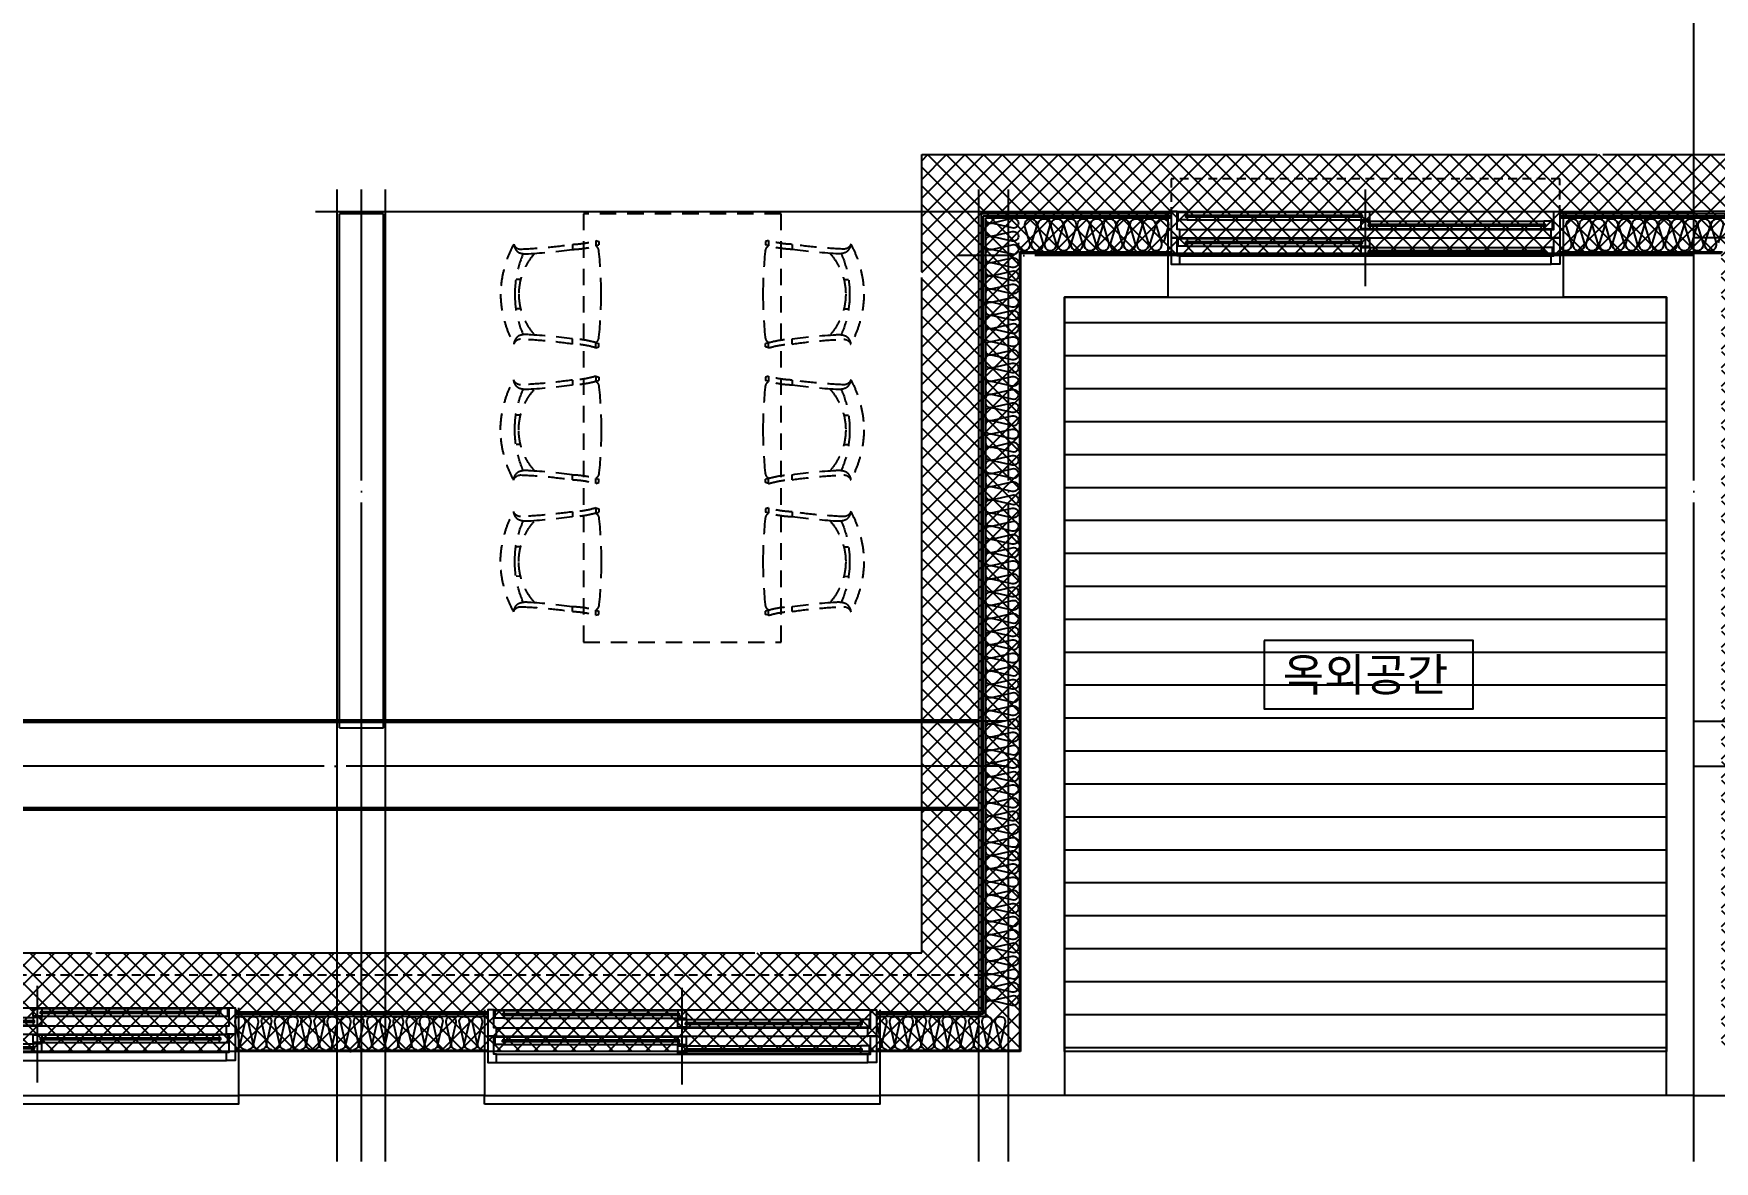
# Model space of a CAD drawing. Header units: millimetres. Extents: x -24416 to 92204, y -190080 to 23760.
# Drawn here: x 62454 to 70105, y -149682 to -144547 of the extents above; entities that cross this region are included whole.
import ezdxf
from ezdxf.enums import TextEntityAlignment as Align
from ezdxf.xclip import XClip

# ---------------------------------------------------------------- set-up
doc = ezdxf.new("R2010")
doc.units = ezdxf.units.MM
doc.header["$LTSCALE"] = 50
doc.header["$XCLIPFRAME"] = 0
for name, pattern in [('AUDIT_D_220706163347-0', [0]), ('CEN', [62, 60, -1, 0, -1]), ('H', [1.3, 0.8, -0.5]), ('HD', [2.5, 1.5, -1]), ('HID', [2.5, 1.5, -1]), ('HIDDEN', [2, 1, -1])]:
    doc.linetypes.add(name, pattern=pattern)
for name, color, linetype, plot in [('AA-CEN', 1, 'CEN', False), ('Defpoint', 135, 'Continuous', False), ('MC', 135, 'Continuous', False)]:
    doc.layers.add(name, color=color, linetype=linetype, plot=plot)
for name, color, linetype in [('AA-단열-바닥-욕실', 30, 'Continuous'), ('CEN_CON', 1, 'CEN'), ('CEN_WALL', 12, 'CEN'), ('CONC', 2, 'Continuous'), ('dan1', 7, 'HID'), ('ELE3_CON', 7, 'Continuous'), ('ELE4', 4, 'Continuous'), ('FUR_가구', 8, 'HD'), ('HAT', 9, 'Continuous'), ('INS', 252, 'Continuous'), ('INSUL', 8, 'Continuous'), ('WAL_DRY', 7, 'Continuous'), ('WIN', 4, 'Continuous'), ('X - 단위세대$0$ETC', 6, 'Continuous'), ('실명', 3, 'AUDIT_D_220706163347-0'), ('실명박스', 7, 'AUDIT_D_220706163347-0'), ('커튼박스', 6, 'Continuous'), ('확장', 8, 'HIDDEN')]:
    doc.layers.add(name, color=color, linetype=linetype)
doc.styles.add('HAUD01', font='Dotum.ttf')

# ---------------------------------------------------------------- blocks, each defined once
blk = doc.blocks.new('WIN_이중창_1800')
at = {"layer": 'Defpoint'}
for p, q in [((-15, 240), (-15, 0)), ((1785, 240), (1785, 0))]:
    blk.add_line(p, q, dxfattribs=at)
at = {"layer": 'WIN'}
blk.add_line((885, -100), (885, 340), dxfattribs=at)
at = {"layer": 'WIN', "color": 8}
for p, q in [((1742, 240), (28, 240)), ((1697, 237), (905, 237)), ((1730, 158), (40, 158)), ((865, 196), (73, 196)), ((865, 161), (73, 161)), ((1697, 202), (905, 202)), ((1730, 120), (40, 120)), ((1697, 117), (905, 117)), ((1697, 82), (905, 82)), ((1730, 38), (40, 38)), ((1730, 0), (40, 0)), ((865, 76), (73, 76)), ((865, 41), (73, 41))]:
    blk.add_line(p, q, dxfattribs=at)
at = {"layer": 'WIN'}
for points in [[(40, 158), (28, 158), (28, 240), (0, 240), (0, 120), (40, 120), (40, 158)], [(905, 216.5), (905, 202), (865, 202), (865, 237), (905, 237), (905, 222.5)], [(1697, 216.5), (1697, 202), (1737, 202), (1737, 237), (1697, 237), (1697, 222.5)], [(1730, 158), (1742, 158), (1742, 240), (1770, 240), (1770, 120), (1730, 120), (1730, 158)], [(73, 175.5), (73, 161), (33, 161), (33, 196), (73, 196), (73, 181.5)], [(872, 181.5), (872, 175.5), (66, 175.5), (66, 181.5), (872, 181.5)], [(865, 175.5), (865, 161), (905, 161), (905, 196), (865, 196), (865, 181.5)], [(1704, 222.5), (1704, 216.5), (898, 216.5), (898, 222.5), (1704, 222.5)], [(40, 38), (28, 38), (28, 120), (0, 120), (0, 0), (40, 0), (40, 38)], [(905, 96.5), (905, 82), (865, 82), (865, 117), (905, 117), (905, 102.5)], [(1704, 102.5), (1704, 96.5), (898, 96.5), (898, 102.5), (1704, 102.5)], [(1697, 96.5), (1697, 82), (1737, 82), (1737, 117), (1697, 117), (1697, 102.5)], [(1730, 38), (1742, 38), (1742, 120), (1770, 120), (1770, 0), (1730, 0), (1730, 38)], [(73, 55.5), (73, 41), (33, 41), (33, 76), (73, 76), (73, 61.5)], [(872, 61.5), (872, 55.5), (66, 55.5), (66, 61.5), (872, 61.5)], [(865, 55.5), (865, 41), (905, 41), (905, 76), (865, 76), (865, 61.5)]]:
    blk.add_lwpolyline(points, dxfattribs=at)
blk = doc.blocks.new('WIN_이중창_3600')
at = {"layer": 'Defpoint'}
for p, q in [((-15, 240), (-15, 0)), ((3585, 240), (3585, 0))]:
    blk.add_line(p, q, dxfattribs=at)
at = {"layer": 'WIN'}
for p, q in [((900, -100), (900, 340)), ((2670, -100), (2670, 340))]:
    blk.add_line(p, q, dxfattribs=at)
at = {"layer": 'WIN', "color": 8}
for p, q in [((3542, 240), (28, 240)), ((880, 237), (73, 237)), ((3497, 237), (2690, 237)), ((3530, 158), (40, 158)), ((880, 202), (73, 202)), ((2650, 196), (920, 196)), ((2650, 161), (920, 161)), ((3497, 202), (2690, 202)), ((3530, 120), (40, 120)), ((880, 117), (73, 117)), ((880, 82), (73, 82)), ((3497, 117), (2690, 117)), ((3497, 82), (2690, 82)), ((3530, 38), (40, 38)), ((3530, 0), (40, 0)), ((2650, 76), (920, 76)), ((2650, 41), (920, 41))]:
    blk.add_line(p, q, dxfattribs=at)
at = {"layer": 'WIN'}
for points in [[(40, 158), (28, 158), (28, 240), (0, 240), (0, 120), (40, 120), (40, 158)], [(73, 216.5), (73, 202), (33, 202), (33, 237), (73, 237), (73, 222.5)], [(880, 216.5), (880, 202), (920, 202), (920, 237), (880, 237), (880, 222.5)], [(2690, 216.5), (2690, 202), (2650, 202), (2650, 237), (2690, 237), (2690, 222.5)], [(3497, 216.5), (3497, 202), (3537, 202), (3537, 237), (3497, 237), (3497, 222.5)], [(3530, 158), (3542, 158), (3542, 240), (3570, 240), (3570, 120), (3530, 120), (3530, 158)], [(887, 222.5), (887, 216.5), (66, 216.5), (66, 222.5), (887, 222.5)], [(920, 175.5), (920, 161), (880, 161), (880, 196), (920, 196), (920, 181.5)], [(2657, 181.5), (2657, 175.5), (913, 175.5), (913, 181.5), (2657, 181.5)], [(2650, 175.5), (2650, 161), (2690, 161), (2690, 196), (2650, 196), (2650, 181.5)], [(3504, 222.5), (3504, 216.5), (2683, 216.5), (2683, 222.5), (3504, 222.5)], [(40, 38), (28, 38), (28, 120), (0, 120), (0, 0), (40, 0), (40, 38)], [(73, 96.5), (73, 82), (33, 82), (33, 117), (73, 117), (73, 102.5)], [(887, 102.5), (887, 96.5), (66, 96.5), (66, 102.5), (887, 102.5)], [(880, 96.5), (880, 82), (920, 82), (920, 117), (880, 117), (880, 102.5)], [(2690, 96.5), (2690, 82), (2650, 82), (2650, 117), (2690, 117), (2690, 102.5)], [(3504, 102.5), (3504, 96.5), (2683, 96.5), (2683, 102.5), (3504, 102.5)], [(3497, 96.5), (3497, 82), (3537, 82), (3537, 117), (3497, 117), (3497, 102.5)], [(3530, 38), (3542, 38), (3542, 120), (3570, 120), (3570, 0), (3530, 0), (3530, 38)], [(920, 55.5), (920, 41), (880, 41), (880, 76), (920, 76), (920, 61.5)], [(2657, 61.5), (2657, 55.5), (913, 55.5), (913, 61.5), (2657, 61.5)], [(2650, 55.5), (2650, 41), (2690, 41), (2690, 76), (2650, 76), (2650, 61.5)]]:
    blk.add_lwpolyline(points, dxfattribs=at)
blk = doc.blocks.new('식탁-1950x900')
at = {"layer": 'FUR_가구'}
for p, q in [((-500.1, -139.2), (-499.9, -162.1)), ((-393, -121.6), (-379.1, -126)), ((-393, -121.6), (-392.7, -145.4)), ((-392.7, -144.6), (-379.3, -141)), ((-379.1, -126), (-379.3, -141)), ((393, -121.6), (379.1, -126)), ((379.1, -126), (379.3, -141)), ((392.7, -144.6), (379.3, -141)), ((393, -121.6), (392.7, -145.4)), ((500.1, -139.2), (499.9, -162.1)), ((-735.6, -299), (-756.6, -299.2)), ((735.6, -299), (756.6, -299.2)), ((-735.6, -433.1), (-756.6, -432.9)), ((735.6, -433.1), (756.6, -432.9)), ((-500.1, -592.9), (-499.9, -570)), ((-393, -610.5), (-392.7, -586.7)), ((-393, -610.5), (-379.1, -606.2)), ((-392.7, -587.5), (-379.3, -591.1)), ((-379.1, -606.2), (-379.3, -591.1)), ((379.1, -606.2), (379.3, -591.1)), ((393, -610.5), (379.1, -606.2)), ((392.7, -587.5), (379.3, -591.1)), ((393, -610.5), (392.7, -586.7)), ((500.1, -592.9), (499.9, -570)), ((-500.1, -757.1), (-499.9, -780)), ((-393, -739.5), (-379.1, -743.8)), ((-393, -739.5), (-392.7, -763.3)), ((-392.7, -762.5), (-379.3, -758.9)), ((-379.1, -743.8), (-379.3, -758.9)), ((393, -739.5), (379.1, -743.8)), ((379.1, -743.8), (379.3, -758.9)), ((392.7, -762.5), (379.3, -758.9)), ((393, -739.5), (392.7, -763.3)), ((500.1, -757.1), (499.9, -780)), ((-735.6, -916.9), (-756.6, -917.1)), ((735.6, -916.9), (756.6, -917.1)), ((-735.6, -1051), (-756.6, -1050.8)), ((735.6, -1051), (756.6, -1050.8)), ((-500.1, -1210.8), (-499.9, -1187.9)), ((-393, -1228.4), (-392.7, -1204.6)), ((-393, -1228.4), (-379.1, -1224)), ((-392.7, -1205.4), (-379.3, -1209)), ((-379.1, -1224), (-379.3, -1209)), ((379.1, -1224), (379.3, -1209)), ((393, -1228.4), (379.1, -1224)), ((392.7, -1205.4), (379.3, -1209)), ((393, -1228.4), (392.7, -1204.6)), ((500.1, -1210.8), (499.9, -1187.9)), ((-500.1, -1357.1), (-499.9, -1380)), ((-393, -1339.5), (-379.1, -1343.8)), ((-393, -1339.5), (-392.7, -1363.3)), ((-392.7, -1362.5), (-379.3, -1358.9)), ((-379.1, -1343.8), (-379.3, -1358.9)), ((393, -1339.5), (379.1, -1343.8)), ((379.1, -1343.8), (379.3, -1358.9)), ((392.7, -1362.5), (379.3, -1358.9)), ((393, -1339.5), (392.7, -1363.3)), ((500.1, -1357.1), (499.9, -1380)), ((-735.6, -1516.9), (-756.6, -1517.1)), ((735.6, -1516.9), (756.6, -1517.1)), ((-735.6, -1651), (-756.6, -1650.8)), ((735.6, -1651), (756.6, -1650.8)), ((-500.1, -1810.8), (-499.9, -1787.9)), ((-393, -1828.4), (-392.7, -1804.6)), ((-393, -1828.4), (-379.1, -1824)), ((-392.7, -1805.4), (-379.3, -1809)), ((-379.1, -1824), (-379.3, -1809)), ((379.1, -1824), (379.3, -1809)), ((393, -1828.4), (379.1, -1824)), ((392.7, -1805.4), (379.3, -1809)), ((393, -1828.4), (392.7, -1804.6)), ((500.1, -1810.8), (499.9, -1787.9))]:
    blk.add_line(p, q, dxfattribs=at)
blk.add_lwpolyline([(-450, 0), (450, 0), (450, -1950), (-450, -1950)], close=True, dxfattribs=at)
for centre, radius, start, end in [((-324.7, -376.8), 502.7, 151.61301, 178.77221), ((-735.8, -128.1), 32.7, 197.29847, 270.53959), ((-715.5, -133.6), 51.6, 184.73657, 233.96327), ((-839.2, 2261.8), 2424.8, 272.45149, 278.03657), ((-510.6, 259.9), 399.2, 271.50557, 287.13357), ((-510.6, 259.9), 422.1, 271.45157, 286.22903), ((-411.8, -172), 32.7, 1.98952, 54.31967), ((-301.1, -364.6), 460.9, 156.58558, 180.17751), ((-711.1, -94), 88.5, 246.80527, 277.25757), ((-464.2, -367.5), 279.9, 137.91521, 179.69623), ((-839.2, 2261.8), 2447.5, 273.26257, 277.96657), ((-2602.4, -386.7), 2233.9, 0.5286, 5.54351), ((-324.7, -355.3), 502.7, 181.22779, 208.38699), ((-301.1, -367.5), 460.9, 179.82249, 203.41442), ((-464.2, -364.6), 279.9, 180.30377, 222.08479), ((-2602.4, -345.5), 2233.9, 354.45649, 359.4714), ((-735.8, -604), 32.7, 89.46041, 162.70153), ((-715.5, -598.6), 51.6, 126.03673, 175.26343), ((-711.1, -638.2), 88.5, 82.74243, 113.19473), ((-839.2, -2993.9), 2424.8, 81.96343, 87.54851), ((-839.2, -2993.9), 2447.5, 82.03343, 86.73743), ((-510.6, -992), 399.2, 72.86643, 88.49443), ((-510.6, -992), 422.1, 73.77097, 88.54843), ((-411.8, -560.1), 32.7, 305.68033, 358.01048), ((-324.7, -994.7), 502.7, 151.61301, 178.77221), ((-735.8, -746), 32.7, 197.29847, 270.53959), ((-715.5, -751.4), 51.6, 184.73657, 233.96327), ((-839.2, 1643.9), 2424.8, 272.45149, 278.03657), ((-510.6, -358), 399.2, 271.50557, 287.13357), ((-510.6, -358), 422.1, 271.45157, 286.22903), ((-411.8, -789.9), 32.7, 1.98952, 54.31967), ((-301.1, -982.5), 460.9, 156.58558, 180.17751), ((-711.1, -711.8), 88.5, 246.80527, 277.25757), ((-464.2, -985.4), 279.9, 137.91521, 179.69623), ((-839.2, 1643.9), 2447.5, 273.26257, 277.96657), ((-2602.4, -1004.5), 2233.9, 0.5286, 5.54351), ((-324.7, -973.2), 502.7, 181.22779, 208.38699), ((-301.1, -985.4), 460.9, 179.82249, 203.41442), ((-464.2, -982.5), 279.9, 180.30377, 222.08479), ((-2602.4, -963.3), 2233.9, 354.45649, 359.4714), ((-735.8, -1221.9), 32.7, 89.46041, 162.70153), ((-715.5, -1216.4), 51.6, 126.03673, 175.26343), ((-711.1, -1256), 88.5, 82.74243, 113.19473), ((-839.2, -3611.8), 2424.8, 81.96343, 87.54851), ((-839.2, -3611.8), 2447.5, 82.03343, 86.73743), ((-510.6, -1609.9), 399.2, 72.86643, 88.49443), ((-510.6, -1609.9), 422.1, 73.77097, 88.54843), ((-411.8, -1178), 32.7, 305.68033, 358.01048), ((-324.7, -1594.7), 502.7, 151.61301, 178.77221), ((-735.8, -1346), 32.7, 197.29847, 270.53959), ((-715.5, -1351.4), 51.6, 184.73657, 233.96327), ((-839.2, 1043.9), 2424.8, 272.45149, 278.03657), ((-510.6, -958), 399.2, 271.50557, 287.13357), ((-510.6, -958), 422.1, 271.45157, 286.22903), ((-411.8, -1389.9), 32.7, 1.98952, 54.31967), ((-301.1, -1582.5), 460.9, 156.58558, 180.17751), ((-711.1, -1311.8), 88.5, 246.80527, 277.25757), ((-464.2, -1585.4), 279.9, 137.91521, 179.69623), ((-839.2, 1043.9), 2447.5, 273.26257, 277.96657), ((-2602.4, -1604.5), 2233.9, 0.5286, 5.54351), ((-324.7, -1573.2), 502.7, 181.22779, 208.38699), ((-301.1, -1585.4), 460.9, 179.82249, 203.41442), ((-464.2, -1582.5), 279.9, 180.30377, 222.08479), ((-2602.4, -1563.3), 2233.9, 354.45649, 359.4714), ((-735.8, -1821.9), 32.7, 89.46041, 162.70153), ((-715.5, -1816.4), 51.6, 126.03673, 175.26343), ((-711.1, -1856), 88.5, 82.74243, 113.19473), ((-839.2, -4211.8), 2424.8, 81.96343, 87.54851), ((-839.2, -4211.8), 2447.5, 82.03343, 86.73743), ((-510.6, -2209.9), 399.2, 72.86643, 88.49443), ((-510.6, -2209.9), 422.1, 73.77097, 88.54843), ((-411.8, -1778), 32.7, 305.68033, 358.01048)]:
    blk.add_arc(centre, radius, start, end, dxfattribs=at)
at = {"layer": 'FUR_가구', "extrusion": (0, 0, -1)}
for centre, major_axis, start_param, end_param in [((411.8, -172), (-23.1, 23.1), 5.532511, 6.445844), ((510.6, 259.9), (-418.1, 57.7), 4.600712, 4.858628), ((510.6, 259.9), (-391.6, 77.3), 4.543868, 4.816628), ((839.2, 2261.8), (308.9, 2405.1), 3.056625, 3.154103), ((735.8, -128.1), (-23.1, 23.1), 2.65811, 3.936408), ((715.5, -133.6), (-36.5, 36.5), 2.438863, 3.298031), ((324.7, -376.8), (355.5, 355.5), 0.289952, 0.763969), ((2602.4, -386.7), (-1579.6, 1579.6), 5.507013, 5.59454), ((839.2, 2261.8), (261.2, 2433.5), 3.0916, 3.173701), ((464.2, -367.5), (197.9, 197.9), 0.05088, 0.780096), ((711.1, -94), (-62.6, 62.6), 3.522166, 4.053659), ((301.1, -364.6), (447.5, 110.4), -0.166893, 0.244864), ((2602.4, -345.5), (-114, 2231), 4.666674, 4.7542), ((464.2, -364.6), (197.9, 197.9), 0.7907, 1.519916), ((301.1, -367.5), (-450.7, 96.7), 2.927084, 3.338841), ((324.7, -355.3), (-355.5, 355.5), 2.377624, 2.851641), ((411.8, -560.1), (-23.1, 23.1), 4.54973, 5.463063), ((510.6, -992), (410.7, 97.2), 4.661547, 4.919462), ((510.6, -992), (392, 75.2), 4.602977, 4.875737), ((839.2, -2993.9), (-321.8, 2426.3), -0.007165, 0.074936), ((839.2, -2993.9), (-242.6, 2412.6), -0.040038, 0.05744), ((711.1, -638.2), (62.6, 62.6), -0.912067, -0.380574), ((735.8, -604), (23.1, 23.1), -0.794816, 0.483483), ((715.5, -598.6), (-36.5, 36.5), 1.414358, 2.273526)]:
    blk.add_ellipse(centre, major_axis=major_axis, ratio=1, start_param=start_param, end_param=end_param, dxfattribs=at)
at = {"layer": 'FUR_가구'}
for centre, major_axis, start_param, end_param in [((411.8, -789.9), (23.1, 23.1), 1.408137, 2.321471), ((510.6, -358), (-410.7, 97.2), 1.519954, 1.777869), ((510.6, -358), (-392, 75.2), 1.461384, 1.734144), ((839.2, 1643.9), (242.6, 2412.6), 3.101555, 3.199033), ((735.8, -746), (-23.1, 23.1), 2.346777, 3.625076), ((715.5, -751.4), (36.5, 36.5), 4.55595, 5.415118), ((324.7, -994.7), (355.5, 355.5), 5.519216, 5.993234), ((2602.4, -1004.5), (114, 2231), 1.525081, 1.612608), ((839.2, 1643.9), (321.8, 2426.3), 3.134428, 3.216528), ((464.2, -985.4), (-197.9, 197.9), 3.932293, 4.661509), ((711.1, -711.8), (-62.6, 62.6), 2.229526, 2.761019), ((301.1, -982.5), (450.7, 96.7), -0.214508, 0.197248), ((2602.4, -963.3), (1579.6, 1579.6), 2.36542, 2.452947), ((464.2, -982.5), (-197.9, 197.9), 3.192473, 3.921689), ((301.1, -985.4), (-447.5, 110.4), 2.9747, 3.386457), ((324.7, -973.2), (-355.5, 355.5), 3.431544, 3.905562), ((411.8, -1178), (23.1, 23.1), 2.390918, 3.304252), ((510.6, -1609.9), (418.1, 57.7), 1.45912, 1.717035), ((510.6, -1609.9), (391.6, 77.3), 1.402276, 1.675036), ((839.2, -3611.8), (-261.2, 2433.5), -0.049992, 0.032108), ((839.2, -3611.8), (-308.9, 2405.1), -0.084967, 0.012511), ((711.1, -1256), (62.6, 62.6), 0.380574, 0.912067), ((735.8, -1221.9), (23.1, 23.1), 5.799702, 7.078001), ((715.5, -1216.4), (36.5, 36.5), 5.580456, 6.439624), ((411.8, -1389.9), (23.1, 23.1), 1.408137, 2.321471), ((510.6, -958), (-410.7, 97.2), 1.519954, 1.777869), ((510.6, -958), (-392, 75.2), 1.461384, 1.734144), ((839.2, 1043.9), (242.6, 2412.6), 3.101555, 3.199033), ((735.8, -1346), (-23.1, 23.1), 2.346777, 3.625076), ((715.5, -1351.4), (36.5, 36.5), 4.55595, 5.415118), ((324.7, -1594.7), (355.5, 355.5), 5.519216, 5.993234), ((2602.4, -1604.5), (114, 2231), 1.525081, 1.612608), ((839.2, 1043.9), (321.8, 2426.3), 3.134428, 3.216528), ((464.2, -1585.4), (-197.9, 197.9), 3.932293, 4.661509), ((711.1, -1311.8), (-62.6, 62.6), 2.229526, 2.761019), ((301.1, -1582.5), (450.7, 96.7), -0.214508, 0.197248), ((2602.4, -1563.3), (1579.6, 1579.6), 2.36542, 2.452947), ((464.2, -1582.5), (-197.9, 197.9), 3.192473, 3.921689), ((301.1, -1585.4), (-447.5, 110.4), 2.9747, 3.386457), ((324.7, -1573.2), (-355.5, 355.5), 3.431544, 3.905562), ((411.8, -1778), (23.1, 23.1), 2.390918, 3.304252), ((510.6, -2209.9), (418.1, 57.7), 1.45912, 1.717035), ((510.6, -2209.9), (391.6, 77.3), 1.402276, 1.675036), ((839.2, -4211.8), (-261.2, 2433.5), -0.049992, 0.032108), ((839.2, -4211.8), (-308.9, 2405.1), -0.084967, 0.012511), ((711.1, -1856), (62.6, 62.6), 0.380574, 0.912067), ((735.8, -1821.9), (23.1, 23.1), 5.799702, 7.078001), ((715.5, -1816.4), (36.5, 36.5), 5.580456, 6.439624)]:
    blk.add_ellipse(centre, major_axis=major_axis, ratio=1, start_param=start_param, end_param=end_param, dxfattribs=at)
blk = doc.blocks.new('insul1')
blk.add_lwpolyline([(0, 0, 0.480617), (0.146, 0.183), (0.004, 0.817, -1.249969), (0.296, 0.817), (0.154, 0.183, 0.480617), (0.3, 0, 0.480617)], format="xyb")
blk = doc.blocks.new('DongSinsul_1')
at = {"layer": 'INSUL'}
blk.add_lwpolyline([(0, 0.25, 1.34403), (0.35, 0.25), (0.2, 0.75, -1.34403), (0.55, 0.75), (0.4, 0.25)], format="xyb", dxfattribs=at)
blk = doc.blocks.new('U-131A(확장)2', base_point=(284085.3, -82263.2))
at = {"layer": 'HAT', "ltscale": 100}
h = blk.add_hatch(dxfattribs=at)
h.set_pattern_fill('_USER', color=8, scale=150, pattern_type=0)
h.set_pattern_definition([(0, (296736.33, -82263.16), (0, 150), [])])
h.paths.add_polyline_path([(298895.3, -82063.2), (296155.3, -82063.2), (296155.3, -78628.2), (298895.3, -78628.2)])
at = {"layer": 'CEN_CON'}
for p, q in [((299020.3, -82563.2), (299020.3, -74888.2)), ((299020.3, -82563.2), (299020.3, -74888.2)), ((292955.3, -82563.2), (292955.3, -78138.2)), ((299020.3, -82263.2), (314255.3, -82263.2))]:
    blk.add_line(p, q, dxfattribs=at)
at = {"layer": 'CEN_WALL'}
for p, q in [((295900.3, -82563.2), (295900.3, -78138.2)), ((299020.3, -78438.2), (295665.3, -78438.2)), ((295885.3, -80763.2), (288025.3, -80763.2)), ((299020.3, -80763.2), (314255.3, -80763.2))]:
    blk.add_line(p, q, dxfattribs=at)
at = {"layer": 'CONC'}
for p, q in [((292855.3, -80588.2), (292855.3, -78248.2)), ((293055.3, -78248.2), (292855.3, -78248.2)), ((293055.3, -80588.2), (293055.3, -78248.2)), ((295955.3, -78428.2), (295955.3, -82063.2)), ((296625.3, -78428.2), (295955.3, -78428.2)), ((296625.3, -78428.2), (296625.3, -78628.2)), ((299145.3, -78428.2), (298425.3, -78428.2)), ((298425.3, -78428.2), (298425.3, -78628.2)), ((296155.3, -78628.2, 0), (296155.3, -82263.2, 0)), ((296625.3, -78628.2), (296155.3, -78628.2)), ((298895.3, -78628.2), (298425.3, -78628.2)), ((298895.3, -82263.2), (298895.3, -78628.2)), ((292855.3, -80588.2), (293055.3, -80588.2)), ((293515.3, -82063.2), (292395.3, -82063.2)), ((292395.3, -82063.2), (292395.3, -82263.2)), ((293515.3, -82063.2), (293515.3, -82263.2)), ((295955.3, -82063.2), (295315.3, -82063.2)), ((295315.3, -82063.2), (295315.3, -82263.2)), ((293515.3, -82263.2), (292395.3, -82263.2)), ((296155.3, -82263.2, 0), (295315.3, -82263.2)), ((299020.3, -82263.2), (298895.3, -82263.2)), ((299020.3, -82263.2), (299755.3, -82263.2))]:
    blk.add_line(p, q, dxfattribs=at)
at = {"layer": 'dan1'}
blk.add_lwpolyline([(288335.3, -80123.2), (288645.3, -80123.2), (288645.3, -81613.2), (295505.3, -81613.2), (295505.3, -77978.2), (299595.3, -77978.2), (299595.3, -81613.2), (309255.3, -81613.2), (309255.3, -73508.2), (308590.3, -73508.2), (308590.3, -72578.2), (305795.3, -72578.2), (305795.4, -75688.2), (305485.3, -75688.2)], dxfattribs=at)
at = {"layer": 'ELE3_CON'}
for p, q in [((298895.3, -82063.2), (296155.3, -82063.2, 0)), ((288795.3, -82263.2), (292395.3, -82263.2)), ((293515.3, -82263.2), (295315.3, -82263.2)), ((298895.3, -82263.2), (296155.3, -82263.2, 0))]:
    blk.add_line(p, q, dxfattribs=at)
at = {"layer": 'ELE4'}
blk.add_line((296625.3, -78628.2), (298425.3, -78628.2), dxfattribs=at)
at = {"layer": 'HAT', "color": 8, "ltscale": 100}
blk.add_lwpolyline([(298895.3, -82063.2), (296155.3, -82063.2), (296155.3, -78628.2), (298895.3, -78628.2)], close=True, dxfattribs=at)
at = {"layer": 'INS'}
for p, q in [((295795.3, -78268.2), (295795.3, -81903.2)), ((296640.3, -78268.2), (295795.3, -78268.2)), ((299305.3, -78268.2), (298410.3, -78268.2)), ((295950.3, -78423.2), (295950.3, -82058.2)), ((296640.3, -78423.2), (295950.3, -78423.2)), ((299150.3, -78423.2), (298410.3, -78423.2)), ((293530.3, -81903.2), (292380.3, -81903.2)), ((295795.3, -81903.2), (295300.3, -81903.2)), ((293530.3, -82058.2), (292380.3, -82058.2)), ((295950.3, -82058.2), (295300.3, -82058.2))]:
    blk.add_line(p, q, dxfattribs=at)
at = {"layer": 'MC'}
for p, q in [((292845.3, -82563.2), (292845.3, -78138.2)), ((293065.3, -82563.2), (293065.3, -78138.2)), ((295765.3, -82563.2), (295765.3, -78138.2)), ((292745.3, -78238.2), (299020.3, -78238.2)), ((314255.3, -78238.2), (299020.3, -78238.2)), ((314255.3, -78358.2), (299020.3, -78358.2)), ((295885.3, -80558.2), (288025.3, -80558.2)), ((299020.3, -80558.2), (314255.3, -80558.2))]:
    blk.add_line(p, q, dxfattribs=at)
at = {"layer": 'WAL_DRY'}
for p, q in [((295775.3, -78248.2), (295775.3, -81883.2)), ((296640.3, -78248.2), (295775.3, -78248.2)), ((296640.3, -78258.2), (295785.3, -78258.2)), ((295785.3, -78258.2), (295785.3, -81893.2)), ((299325.3, -78248.2), (298410.3, -78248.2)), ((299315.3, -78258.2), (298410.3, -78258.2)), ((293530.3, -81883.2), (292380.3, -81883.2)), ((293530.3, -81893.2), (292380.3, -81893.2)), ((295775.3, -81883.2), (295300.3, -81883.2)), ((295785.3, -81893.2), (295300.3, -81893.2))]:
    blk.add_line(p, q, dxfattribs=at)
at = {"layer": 'X - 단위세대$0$ETC'}
for points in [[(288795.3, -82303.2), (288795.3, -82263.2), (292395.3, -82263.2), (292395.3, -82303.2), (288795.3, -82303.2)], [(293515.3, -82303.2), (293515.3, -82263.2), (295315.3, -82263.2), (295315.3, -82303.2), (293515.3, -82303.2)]]:
    blk.add_lwpolyline(points, dxfattribs=at)
at = {"layer": '커튼박스', "linetype": 'H'}
blk.add_line((288335.3, -81714.2), (295775.3, -81714.2), dxfattribs=at)
blk.add_lwpolyline([(298410.3, -78248.2), (298410.3, -78088.2), (296640.3, -78088.2), (296640.3, -78248.2)], dxfattribs=at)
at = {"layer": '확장', "ltscale": 0.5, "const_width": 20, "flags": 128}
for points in [[(288335.3, -80558.2), (295765.3, -80558.2)], [(288335.3, -80958.2), (295765.3, -80958.2)]]:
    blk.add_lwpolyline(points, dxfattribs=at)
at = {"layer": 'FUR_가구', "xscale": -1}
blk.add_blockref('식탁-1950x900', (294415.3, -78248.2), dxfattribs=at)
at = {"layer": 'INS', "xscale": 150, "yscale": 150, "zscale": 150, "rotation": 270, "row_count": 1, "column_count": 60, "row_spacing": 0, "column_spacing": 60}
blk.add_blockref('insul1', (295795.3, -78268.2), dxfattribs=at)
at = {"layer": 'INS', "xscale": 150, "yscale": 150, "zscale": 150, "row_count": 1, "row_spacing": 0, "column_spacing": 60}
for p, column_count in [((292380.3, -82053.2), 19), ((295300.3, -82053.2), 10)]:
    blk.add_blockref('insul1', p, dxfattribs=dict(at, column_count=column_count))
at = {"layer": 'INSUL', "xscale": 150, "yscale": 150, "zscale": 150, "row_count": 1, "row_spacing": 1, "column_spacing": 60}
for p, column_count in [((295945.3, -78418.2), 11), ((298410.3, -78418.2), 12)]:
    blk.add_blockref('DongSinsul_1', p, dxfattribs=dict(at, column_count=column_count))
at = {"layer": 'WIN', "xscale": -1}
for name, p in [('WIN_이중창_1800', (298410.3, -78478.2)), ('WIN_이중창_3600', (292380.3, -82104.2)), ('WIN_이중창_1800', (295300.3, -82113.2))]:
    blk.add_blockref(name, p, dxfattribs=at)
blk = doc.blocks.new('A$C415C5DAF')
at = {"layer": '실명박스'}
blk.add_lwpolyline([(55569.9, -165686.8), (55569.9, -165999.3), (56522.5, -165999.3), (56522.5, -165686.8)], close=True, dxfattribs=at)
at = {"layer": '실명', "style": 'HAUD01'}
blk.add_text('옥외공간', height=150, dxfattribs=at).set_placement((56031.5, -165842), align=Align.MIDDLE)
blk = doc.blocks.new('A$C1CAF0AFA')
at = {"layer": 'HAT'}
h = blk.add_hatch(dxfattribs=at)
h.set_pattern_fill('_USER', color=5, scale=60, angle=45, double=1, pattern_type=0)
h.set_pattern_definition([(45, (0, 5940), (-42.426407, 42.426407), []), (135, (0, 5940), (-42.426407, -42.426407), [])])
h.paths.add_polyline_path([(69886.9, -166567.4), (69886.9, -166117.4), (67816.9, -166117.4), (67816.9, -165967.4), (66416.9, -165967.4), (66416.9, -166117.4), (63686.9, -166117.4), (63686.9, -163007.4), (59946.9, -163007.4), (59946.9, -165012.4), (57446.9, -165012.4), (57446.9, -163597.4), (55506.9, -163597.4), (55506.9, -164047.4), (56996.9, -164047.4), (56996.9, -165462.4), (59126.9, -165462.4), (59126.9, -165172.4), (59326.9, -165172.4), (59326.9, -165462.4), (60396.9, -165462.4), (60396.9, -163457.4), (63236.9, -163457.4), (63236.9, -166567.4), (63546.9, -166567.4), (63546.9, -166244.9), (63746.9, -166244.9), (63746.9, -166567.4)], flags=17)
h.paths.add_polyline_path([(66496.9, -168857.4), (70586.9, -168857.4), (70586.9, -172492.4), (80246.9, -172492.4), (80246.9, -164387.4), (79581.9, -164387.4), (79581.9, -163457.4), (76786.9, -163457.4), (76786.9, -166567.4), (76476.9, -166567.4), (76476.9, -166244.9), (76276.9, -166244.9), (76276.9, -166567.4), (70136.9, -166567.4), (70136.9, -166117.6), (76336.9, -166117.4), (76336.9, -163007.4), (80076.9, -163007.4), (80076.9, -163872.4), (80696.9, -163872.4), (80696.9, -172942.4), (70136.9, -172942.4), (70136.9, -169307.4), (66946.9, -169307.4), (66946.9, -172942.4), (59186.9, -172942.4), (59186.9, -171452.4), (55506.9, -171452.4), (55506.9, -171002.4), (59126.9, -171002.4), (59126.9, -171292.4), (59326.9, -171292.4), (59326.9, -171002.4), (59636.9, -171002.4), (59636.9, -172492.4), (66496.9, -172492.4)])
at = {"layer": 'AA-CEN', "color": 4}
blk.add_lwpolyline([(70136.9, -169307.4), (66946.9, -169307.4), (66946.9, -172942.4), (59186.9, -172942.4), (59186.9, -171452.4), (55506.9, -171452.4), (55506.9, -171002.4), (59126.9, -171002.4), (59126.9, -171292.4), (59326.9, -171292.4), (59326.9, -171002.4), (59636.9, -171002.4), (59636.9, -172492.4), (66496.9, -172492.4), (66496.9, -168857.4), (70586.9, -168857.4)], dxfattribs=at)

msp = doc.modelspace()

# ---------------------------------------------------------------- block references
ref = msp.add_blockref('U-131A(확장)2', (55076.9, -149382.4))
XClip(ref).set_block_clipping_path([(282739.2818310418, -82563.1562753955), (314255.3468844853, -68838.1562753955)])
at = {"layer": 'AA-단열-바닥-욕실'}
msp.add_blockref('A$C1CAF0AFA', (0, 23760), dxfattribs=at)
at = {"layer": '실명박스'}
msp.add_blockref('A$C415C5DAF', (12485.4, 18377.1), dxfattribs=at)

doc.saveas('drawing.dxf')
